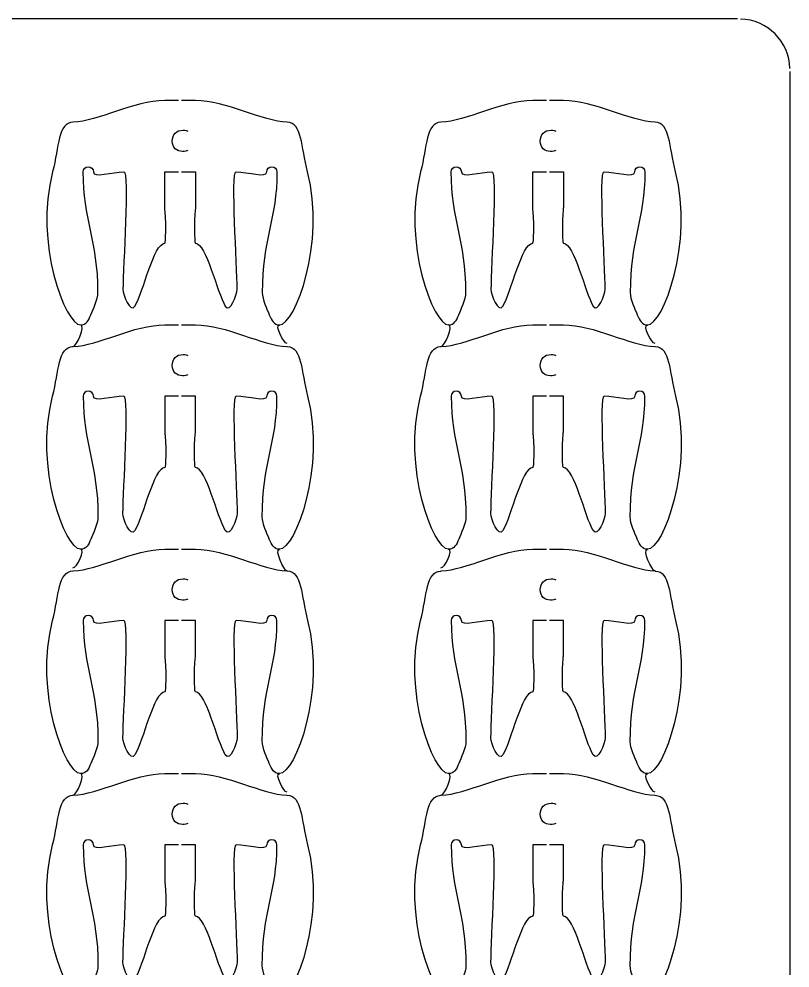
# Model space of a CAD drawing. Extents: x 0 to 300, y 0 to 300.
# Drawn here: x 224.4 to 300, y 207.1 to 300.1 of the extents above; entities that cross this region are included whole.
import ezdxf

# ---------------------------------------------------------------- set-up
doc = ezdxf.new("R2010")
doc.units = 0
doc.header["$MEASUREMENT"] = 0
doc.layers.add('DEFAULT', color=7, linetype='CONTINUOUS')

msp = doc.modelspace()

# ---------------------------------------------------------------- linework, layer by layer
at = {"layer": 'DEFAULT', "color": 1}
for points in [[(294.852, 300.1), (5.151, 300.1)], [(299.999, 5.252), (299.999, 294.949)]]:
    msp.add_lwpolyline(points, dxfattribs=at)
for points in [[(299.995, 295.249), (299.918, 297.878), (297.783, 300.019), (295.152, 300.096)], [(229.695, 267.984), (230.065, 267.984), (230.958, 270.108), (230.45, 270.108)], [(250.7, 268.284), (250.33, 268.284), (249.437, 270.108), (249.945, 270.108)], [(265.774, 267.983), (266.144, 267.983), (267.037, 270.107), (266.529, 270.107)], [(286.779, 268.283), (286.409, 268.283), (285.516, 270.107), (286.024, 270.107)], [(229.695, 246.294), (230.065, 246.294), (230.958, 248.119), (230.45, 248.119)], [(250.7, 245.994), (250.33, 245.994), (249.437, 248.119), (249.945, 248.119)], [(265.774, 246.293), (266.144, 246.293), (267.037, 248.118), (266.529, 248.118)], [(286.779, 245.993), (286.409, 245.993), (285.516, 248.118), (286.024, 248.118)], [(229.695, 224.004), (230.065, 224.004), (230.958, 226.129), (230.45, 226.129)], [(250.7, 224.304), (250.33, 224.304), (249.437, 226.129), (249.945, 226.129)], [(265.774, 224.003), (266.144, 224.003), (267.037, 226.128), (266.529, 226.128)], [(286.779, 224.303), (286.409, 224.303), (285.516, 226.128), (286.024, 226.128)]]:
    msp.add_open_spline(points, degree=3, dxfattribs=at)
for points, knots in [([(240.045, 292.115), (239.596, 292.115), (239.147, 292.115), (238.698, 292.115), (235.657, 292.115), (232.139, 290.051), (229.695, 289.973), (228.216, 289.931), (228.347, 287.61), (227.698, 285.116), (225.881, 278.159), (228.929, 270.108), (230.45, 270.108), (231.003, 270.108), (231.222, 270.553), (231.448, 271.11), (231.649, 271.611), (232.146, 272.62), (232.146, 273.276), (232.146, 278.466), (230.697, 280.512), (230.697, 285.116), (230.697, 285.391), (230.922, 285.617), (231.197, 285.617), (231.473, 285.617), (231.698, 285.391), (231.698, 285.116), (231.698, 284.481), (233.547, 285.116), (234.697, 285.116), (235.247, 285.116), (234.598, 275.838), (234.598, 273.626), (234.598, 273.051), (235.336, 271.227), (235.769, 271.943), (236.591, 273.298), (237.611, 278.116), (238.698, 278.116), (238.754, 278.116), (238.796, 278.9), (238.796, 279.866), (238.796, 280.833), (238.698, 281.44), (238.698, 281.616), (238.698, 282.783), (238.698, 283.949), (238.698, 285.116), (239.147, 285.116), (239.596, 285.116), (240.045, 285.116)], [0, 0, 0, 0, 3.82, 3.82, 3.82, 4.82, 4.82, 4.82, 5.82, 5.82, 5.82, 6.82, 6.82, 6.82, 7.82, 7.82, 7.82, 8.82, 8.82, 8.82, 9.82, 9.82, 9.82, 10.82, 10.82, 10.82, 11.82, 11.82, 11.82, 12.82, 12.82, 12.82, 13.82, 13.82, 13.82, 14.82, 14.82, 14.82, 15.82, 15.82, 15.82, 16.82, 16.82, 16.82, 17.82, 17.82, 17.82, 27.74, 27.74, 27.74, 31.56, 31.56, 31.56, 31.56]), ([(240.349, 285.116), (240.798, 285.116), (241.247, 285.116), (241.696, 285.116), (241.696, 283.949), (241.696, 282.783), (241.696, 281.616), (241.696, 281.44), (241.597, 280.833), (241.597, 279.866), (241.597, 278.9), (241.643, 278.116), (241.696, 278.116), (242.783, 278.116), (243.802, 273.298), (244.628, 271.943), (245.062, 271.227), (245.799, 273.051), (245.799, 273.626), (245.799, 275.838), (245.146, 285.116), (245.697, 285.116), (246.847, 285.116), (248.695, 284.481), (248.695, 285.116), (248.695, 285.391), (248.921, 285.617), (249.196, 285.617), (249.471, 285.617), (249.697, 285.391), (249.697, 285.116), (249.697, 280.512), (248.247, 278.466), (248.247, 273.276), (248.247, 272.62), (248.741, 271.611), (248.946, 271.11), (249.168, 270.553), (249.39, 270.108), (249.944, 270.108), (251.465, 270.108), (254.513, 278.159), (252.696, 285.116), (252.047, 287.61), (252.177, 289.931), (250.699, 289.973), (248.254, 290.051), (244.737, 292.115), (241.696, 292.115), (241.247, 292.115), (240.798, 292.115), (240.349, 292.115)], [0, 0, 0, 0, 3.82, 3.82, 3.82, 13.74, 13.74, 13.74, 14.74, 14.74, 14.74, 15.74, 15.74, 15.74, 16.74, 16.74, 16.74, 17.74, 17.74, 17.74, 18.74, 18.74, 18.74, 19.74, 19.74, 19.74, 20.74, 20.74, 20.74, 21.74, 21.74, 21.74, 22.74, 22.74, 22.74, 23.74, 23.74, 23.74, 24.74, 24.74, 24.74, 25.74, 25.74, 25.74, 26.74, 26.74, 26.74, 27.74, 27.74, 27.74, 31.56, 31.56, 31.56, 31.56]), ([(276.124, 292.114), (275.675, 292.114), (275.226, 292.114), (274.777, 292.114), (271.736, 292.114), (268.218, 290.05), (265.774, 289.972), (264.296, 289.93), (264.426, 287.609), (263.777, 285.115), (261.96, 278.158), (265.008, 270.107), (266.529, 270.107), (267.082, 270.107), (267.301, 270.552), (267.527, 271.109), (267.728, 271.61), (268.225, 272.619), (268.225, 273.275), (268.225, 278.465), (266.776, 280.511), (266.776, 285.115), (266.776, 285.39), (267.001, 285.615), (267.277, 285.615), (267.552, 285.615), (267.777, 285.39), (267.777, 285.115), (267.777, 284.48), (269.626, 285.115), (270.776, 285.115), (271.326, 285.115), (270.677, 275.836), (270.677, 273.625), (270.677, 273.05), (271.415, 271.226), (271.849, 271.942), (272.67, 273.296), (273.69, 278.115), (274.777, 278.115), (274.833, 278.115), (274.875, 278.899), (274.875, 279.865), (274.875, 280.832), (274.777, 281.439), (274.777, 281.615), (274.777, 282.781), (274.777, 283.948), (274.777, 285.115), (275.226, 285.115), (275.675, 285.115), (276.124, 285.115)], [0, 0, 0, 0, 3.82, 3.82, 3.82, 4.82, 4.82, 4.82, 5.82, 5.82, 5.82, 6.82, 6.82, 6.82, 7.82, 7.82, 7.82, 8.82, 8.82, 8.82, 9.82, 9.82, 9.82, 10.82, 10.82, 10.82, 11.82, 11.82, 11.82, 12.82, 12.82, 12.82, 13.82, 13.82, 13.82, 14.82, 14.82, 14.82, 15.82, 15.82, 15.82, 16.82, 16.82, 16.82, 17.82, 17.82, 17.82, 27.74, 27.74, 27.74, 31.56, 31.56, 31.56, 31.56]), ([(276.428, 285.115), (276.877, 285.115), (277.326, 285.115), (277.775, 285.115), (277.775, 283.948), (277.775, 282.781), (277.775, 281.615), (277.775, 281.439), (277.676, 280.832), (277.676, 279.865), (277.676, 278.899), (277.722, 278.115), (277.775, 278.115), (278.862, 278.115), (279.881, 273.296), (280.707, 271.942), (281.141, 271.226), (281.878, 273.05), (281.878, 273.625), (281.878, 275.836), (281.225, 285.115), (281.776, 285.115), (282.926, 285.115), (284.774, 284.48), (284.774, 285.115), (284.774, 285.39), (285, 285.615), (285.275, 285.615), (285.55, 285.615), (285.776, 285.39), (285.776, 285.115), (285.776, 280.511), (284.326, 278.465), (284.326, 273.275), (284.326, 272.619), (284.82, 271.61), (285.025, 271.109), (285.247, 270.552), (285.469, 270.107), (286.023, 270.107), (287.544, 270.107), (290.592, 278.158), (288.775, 285.115), (288.126, 287.609), (288.256, 289.93), (286.778, 289.972), (284.333, 290.05), (280.816, 292.114), (277.775, 292.114), (277.326, 292.114), (276.877, 292.114), (276.428, 292.114)], [0, 0, 0, 0, 3.82, 3.82, 3.82, 13.74, 13.74, 13.74, 14.74, 14.74, 14.74, 15.74, 15.74, 15.74, 16.74, 16.74, 16.74, 17.74, 17.74, 17.74, 18.74, 18.74, 18.74, 19.74, 19.74, 19.74, 20.74, 20.74, 20.74, 21.74, 21.74, 21.74, 22.74, 22.74, 22.74, 23.74, 23.74, 23.74, 24.74, 24.74, 24.74, 25.74, 25.74, 25.74, 26.74, 26.74, 26.74, 27.74, 27.74, 27.74, 31.56, 31.56, 31.56, 31.56]), ([(240.045, 263.127), (239.596, 263.127), (239.147, 263.127), (238.698, 263.127), (238.698, 261.96), (238.698, 260.794), (238.698, 259.627), (238.698, 259.451), (238.796, 258.844), (238.796, 257.878), (238.796, 256.911), (238.754, 256.128), (238.698, 256.128), (237.611, 256.128), (236.591, 251.305), (235.769, 249.951), (235.336, 249.238), (234.598, 251.062), (234.598, 251.633), (234.598, 253.845), (235.247, 263.127), (234.697, 263.127), (233.547, 263.127), (231.698, 262.492), (231.698, 263.127), (231.698, 263.402), (231.473, 263.628), (231.197, 263.628), (230.922, 263.628), (230.697, 263.402), (230.697, 263.127), (230.697, 258.523), (232.146, 256.477), (232.146, 251.288), (232.146, 250.632), (231.649, 249.623), (231.448, 249.122), (231.222, 248.564), (231.003, 248.12), (230.45, 248.12), (228.929, 248.12), (225.881, 256.17), (227.698, 263.127), (228.347, 265.621), (228.216, 267.942), (229.695, 267.985), (229.705, 267.985), (229.712, 267.985), (229.723, 267.988), (232.168, 268.076), (235.667, 270.126), (238.698, 270.126), (239.147, 270.126), (239.596, 270.126), (240.045, 270.126)], [0, 0, 0, 0, 3.82, 3.82, 3.82, 13.74, 13.74, 13.74, 14.74, 14.74, 14.74, 15.74, 15.74, 15.74, 16.74, 16.74, 16.74, 17.74, 17.74, 17.74, 18.74, 18.74, 18.74, 19.74, 19.74, 19.74, 20.74, 20.74, 20.74, 21.74, 21.74, 21.74, 22.74, 22.74, 22.74, 23.74, 23.74, 23.74, 24.74, 24.74, 24.74, 25.74, 25.74, 25.74, 26.74, 26.74, 26.74, 27.74, 27.74, 27.74, 28.74, 28.74, 28.74, 32.56, 32.56, 32.56, 32.56]), ([(240.349, 270.126), (240.798, 270.126), (241.247, 270.126), (241.696, 270.126), (244.726, 270.126), (248.226, 268.076), (250.671, 267.988), (250.681, 267.985), (250.688, 267.985), (250.699, 267.985), (252.177, 267.942), (252.047, 265.621), (252.696, 263.127), (254.513, 256.17), (251.465, 248.12), (249.944, 248.12), (249.39, 248.12), (249.168, 248.564), (248.946, 249.122), (248.741, 249.623), (248.247, 250.632), (248.247, 251.288), (248.247, 256.477), (249.697, 258.523), (249.697, 263.127), (249.697, 263.402), (249.471, 263.628), (249.196, 263.628), (248.921, 263.628), (248.695, 263.402), (248.695, 263.127), (248.695, 262.492), (246.847, 263.127), (245.697, 263.127), (245.146, 263.127), (245.799, 253.845), (245.799, 251.633), (245.799, 251.062), (245.062, 249.238), (244.628, 249.951), (243.802, 251.305), (242.783, 256.128), (241.696, 256.128), (241.643, 256.128), (241.597, 256.911), (241.597, 257.878), (241.597, 258.844), (241.696, 259.451), (241.696, 259.627), (241.696, 260.794), (241.696, 261.96), (241.696, 263.127), (241.247, 263.127), (240.798, 263.127), (240.349, 263.127)], [0, 0, 0, 0, 3.82, 3.82, 3.82, 4.82, 4.82, 4.82, 5.82, 5.82, 5.82, 6.82, 6.82, 6.82, 7.82, 7.82, 7.82, 8.82, 8.82, 8.82, 9.82, 9.82, 9.82, 10.82, 10.82, 10.82, 11.82, 11.82, 11.82, 12.82, 12.82, 12.82, 13.82, 13.82, 13.82, 14.82, 14.82, 14.82, 15.82, 15.82, 15.82, 16.82, 16.82, 16.82, 17.82, 17.82, 17.82, 18.82, 18.82, 18.82, 28.74, 28.74, 28.74, 32.56, 32.56, 32.56, 32.56]), ([(276.124, 263.126), (275.675, 263.126), (275.226, 263.126), (274.777, 263.126), (274.777, 261.959), (274.777, 260.793), (274.777, 259.626), (274.777, 259.45), (274.875, 258.843), (274.875, 257.877), (274.875, 256.91), (274.833, 256.127), (274.777, 256.127), (273.69, 256.127), (272.67, 251.304), (271.849, 249.95), (271.415, 249.237), (270.677, 251.061), (270.677, 251.632), (270.677, 253.844), (271.326, 263.126), (270.776, 263.126), (269.626, 263.126), (267.777, 262.491), (267.777, 263.126), (267.777, 263.401), (267.552, 263.627), (267.277, 263.627), (267.001, 263.627), (266.776, 263.401), (266.776, 263.126), (266.776, 258.522), (268.225, 256.476), (268.225, 251.287), (268.225, 250.63), (267.728, 249.622), (267.527, 249.121), (267.301, 248.563), (267.082, 248.119), (266.529, 248.119), (265.008, 248.119), (261.96, 256.169), (263.777, 263.126), (264.426, 265.62), (264.296, 267.941), (265.774, 267.984), (265.784, 267.984), (265.791, 267.984), (265.802, 267.987), (268.247, 268.075), (271.746, 270.125), (274.777, 270.125), (275.226, 270.125), (275.675, 270.125), (276.124, 270.125)], [0, 0, 0, 0, 3.82, 3.82, 3.82, 13.74, 13.74, 13.74, 14.74, 14.74, 14.74, 15.74, 15.74, 15.74, 16.74, 16.74, 16.74, 17.74, 17.74, 17.74, 18.74, 18.74, 18.74, 19.74, 19.74, 19.74, 20.74, 20.74, 20.74, 21.74, 21.74, 21.74, 22.74, 22.74, 22.74, 23.74, 23.74, 23.74, 24.74, 24.74, 24.74, 25.74, 25.74, 25.74, 26.74, 26.74, 26.74, 27.74, 27.74, 27.74, 28.74, 28.74, 28.74, 32.56, 32.56, 32.56, 32.56]), ([(276.428, 270.125), (276.877, 270.125), (277.326, 270.125), (277.775, 270.125), (280.806, 270.125), (284.305, 268.075), (286.75, 267.987), (286.76, 267.984), (286.767, 267.984), (286.778, 267.984), (288.256, 267.941), (288.126, 265.62), (288.775, 263.126), (290.592, 256.169), (287.544, 248.119), (286.023, 248.119), (285.469, 248.119), (285.247, 248.563), (285.025, 249.121), (284.82, 249.622), (284.326, 250.63), (284.326, 251.287), (284.326, 256.476), (285.776, 258.522), (285.776, 263.126), (285.776, 263.401), (285.55, 263.627), (285.275, 263.627), (285, 263.627), (284.774, 263.401), (284.774, 263.126), (284.774, 262.491), (282.926, 263.126), (281.776, 263.126), (281.225, 263.126), (281.878, 253.844), (281.878, 251.632), (281.878, 251.061), (281.141, 249.237), (280.707, 249.95), (279.881, 251.304), (278.862, 256.127), (277.775, 256.127), (277.722, 256.127), (277.676, 256.91), (277.676, 257.877), (277.676, 258.843), (277.775, 259.45), (277.775, 259.626), (277.775, 260.793), (277.775, 261.959), (277.775, 263.126), (277.326, 263.126), (276.877, 263.126), (276.428, 263.126)], [0, 0, 0, 0, 3.82, 3.82, 3.82, 4.82, 4.82, 4.82, 5.82, 5.82, 5.82, 6.82, 6.82, 6.82, 7.82, 7.82, 7.82, 8.82, 8.82, 8.82, 9.82, 9.82, 9.82, 10.82, 10.82, 10.82, 11.82, 11.82, 11.82, 12.82, 12.82, 12.82, 13.82, 13.82, 13.82, 14.82, 14.82, 14.82, 15.82, 15.82, 15.82, 16.82, 16.82, 16.82, 17.82, 17.82, 17.82, 18.82, 18.82, 18.82, 28.74, 28.74, 28.74, 32.56, 32.56, 32.56, 32.56]), ([(240.045, 241.135), (239.596, 241.135), (239.147, 241.135), (238.698, 241.135), (238.698, 239.968), (238.698, 238.802), (238.698, 237.635), (238.698, 237.459), (238.796, 236.852), (238.796, 235.885), (238.796, 234.919), (238.754, 234.136), (238.698, 234.136), (237.611, 234.136), (236.591, 229.317), (235.769, 227.962), (235.336, 227.249), (234.598, 229.073), (234.598, 229.645), (234.598, 231.857), (235.247, 241.135), (234.697, 241.135), (233.547, 241.135), (231.698, 240.5), (231.698, 241.135), (231.698, 241.41), (231.473, 241.636), (231.197, 241.636), (230.922, 241.636), (230.697, 241.41), (230.697, 241.135), (230.697, 236.531), (232.146, 234.485), (232.146, 229.296), (232.146, 228.639), (231.649, 227.63), (231.448, 227.13), (231.222, 226.572), (231.003, 226.128), (230.45, 226.128), (228.929, 226.128), (225.881, 234.178), (227.698, 241.135), (228.347, 243.629), (228.216, 245.95), (229.695, 245.993), (229.705, 245.993), (229.712, 245.993), (229.723, 245.996), (232.168, 246.084), (235.667, 248.134), (238.698, 248.134), (239.147, 248.134), (239.596, 248.134), (240.045, 248.134)], [0, 0, 0, 0, 3.82, 3.82, 3.82, 13.74, 13.74, 13.74, 14.74, 14.74, 14.74, 15.74, 15.74, 15.74, 16.74, 16.74, 16.74, 17.74, 17.74, 17.74, 18.74, 18.74, 18.74, 19.74, 19.74, 19.74, 20.74, 20.74, 20.74, 21.74, 21.74, 21.74, 22.74, 22.74, 22.74, 23.74, 23.74, 23.74, 24.74, 24.74, 24.74, 25.74, 25.74, 25.74, 26.74, 26.74, 26.74, 27.74, 27.74, 27.74, 28.74, 28.74, 28.74, 32.56, 32.56, 32.56, 32.56]), ([(240.349, 248.134), (240.798, 248.134), (241.247, 248.134), (241.696, 248.134), (244.726, 248.134), (248.226, 246.084), (250.671, 245.996), (250.681, 245.993), (250.688, 245.993), (250.699, 245.993), (252.177, 245.95), (252.047, 243.629), (252.696, 241.135), (254.513, 234.178), (251.465, 226.128), (249.944, 226.128), (249.39, 226.128), (249.168, 226.572), (248.946, 227.129), (248.741, 227.63), (248.247, 228.639), (248.247, 229.296), (248.247, 234.485), (249.697, 236.531), (249.697, 241.135), (249.697, 241.41), (249.471, 241.636), (249.196, 241.636), (248.921, 241.636), (248.695, 241.41), (248.695, 241.135), (248.695, 240.5), (246.847, 241.135), (245.697, 241.135), (245.146, 241.135), (245.799, 231.857), (245.799, 229.645), (245.799, 229.073), (245.062, 227.249), (244.628, 227.962), (243.802, 229.317), (242.783, 234.136), (241.696, 234.136), (241.643, 234.136), (241.597, 234.919), (241.597, 235.885), (241.597, 236.852), (241.696, 237.459), (241.696, 237.635), (241.696, 238.802), (241.696, 239.968), (241.696, 241.135), (241.247, 241.135), (240.798, 241.135), (240.349, 241.135)], [0, 0, 0, 0, 3.82, 3.82, 3.82, 4.82, 4.82, 4.82, 5.82, 5.82, 5.82, 6.82, 6.82, 6.82, 7.82, 7.82, 7.82, 8.82, 8.82, 8.82, 9.82, 9.82, 9.82, 10.82, 10.82, 10.82, 11.82, 11.82, 11.82, 12.82, 12.82, 12.82, 13.82, 13.82, 13.82, 14.82, 14.82, 14.82, 15.82, 15.82, 15.82, 16.82, 16.82, 16.82, 17.82, 17.82, 17.82, 18.82, 18.82, 18.82, 28.74, 28.74, 28.74, 32.56, 32.56, 32.56, 32.56]), ([(276.124, 241.134), (275.675, 241.134), (275.226, 241.134), (274.777, 241.134), (274.777, 239.967), (274.777, 238.801), (274.777, 237.634), (274.777, 237.458), (274.875, 236.851), (274.875, 235.884), (274.875, 234.918), (274.833, 234.135), (274.777, 234.135), (273.69, 234.135), (272.67, 229.316), (271.849, 227.961), (271.415, 227.248), (270.677, 229.072), (270.677, 229.644), (270.677, 231.856), (271.326, 241.134), (270.776, 241.134), (269.626, 241.134), (267.777, 240.499), (267.777, 241.134), (267.777, 241.409), (267.552, 241.635), (267.277, 241.635), (267.001, 241.635), (266.776, 241.409), (266.776, 241.134), (266.776, 236.53), (268.225, 234.484), (268.225, 229.294), (268.225, 228.638), (267.728, 227.629), (267.527, 227.128), (267.301, 226.571), (267.082, 226.127), (266.529, 226.127), (265.008, 226.127), (261.96, 234.177), (263.777, 241.134), (264.426, 243.628), (264.296, 245.949), (265.774, 245.991), (265.784, 245.991), (265.791, 245.991), (265.802, 245.995), (268.247, 246.083), (271.746, 248.133), (274.777, 248.133), (275.226, 248.133), (275.675, 248.133), (276.124, 248.133)], [0, 0, 0, 0, 3.82, 3.82, 3.82, 13.74, 13.74, 13.74, 14.74, 14.74, 14.74, 15.74, 15.74, 15.74, 16.74, 16.74, 16.74, 17.74, 17.74, 17.74, 18.74, 18.74, 18.74, 19.74, 19.74, 19.74, 20.74, 20.74, 20.74, 21.74, 21.74, 21.74, 22.74, 22.74, 22.74, 23.74, 23.74, 23.74, 24.74, 24.74, 24.74, 25.74, 25.74, 25.74, 26.74, 26.74, 26.74, 27.74, 27.74, 27.74, 28.74, 28.74, 28.74, 32.56, 32.56, 32.56, 32.56]), ([(276.428, 248.133), (276.877, 248.133), (277.326, 248.133), (277.775, 248.133), (280.806, 248.133), (284.305, 246.083), (286.75, 245.995), (286.76, 245.991), (286.767, 245.991), (286.778, 245.991), (288.256, 245.949), (288.126, 243.628), (288.775, 241.134), (290.592, 234.177), (287.544, 226.127), (286.023, 226.127), (285.469, 226.127), (285.247, 226.571), (285.025, 227.128), (284.82, 227.629), (284.326, 228.638), (284.326, 229.294), (284.326, 234.484), (285.776, 236.53), (285.776, 241.134), (285.776, 241.409), (285.55, 241.635), (285.275, 241.635), (285, 241.635), (284.774, 241.409), (284.774, 241.134), (284.774, 240.499), (282.926, 241.134), (281.776, 241.134), (281.225, 241.134), (281.878, 231.856), (281.878, 229.644), (281.878, 229.072), (281.141, 227.248), (280.707, 227.961), (279.881, 229.316), (278.862, 234.135), (277.775, 234.135), (277.722, 234.135), (277.676, 234.918), (277.676, 235.884), (277.676, 236.851), (277.775, 237.458), (277.775, 237.634), (277.775, 238.801), (277.775, 239.967), (277.775, 241.134), (277.326, 241.134), (276.877, 241.134), (276.428, 241.134)], [0, 0, 0, 0, 3.82, 3.82, 3.82, 4.82, 4.82, 4.82, 5.82, 5.82, 5.82, 6.82, 6.82, 6.82, 7.82, 7.82, 7.82, 8.82, 8.82, 8.82, 9.82, 9.82, 9.82, 10.82, 10.82, 10.82, 11.82, 11.82, 11.82, 12.82, 12.82, 12.82, 13.82, 13.82, 13.82, 14.82, 14.82, 14.82, 15.82, 15.82, 15.82, 16.82, 16.82, 16.82, 17.82, 17.82, 17.82, 18.82, 18.82, 18.82, 28.74, 28.74, 28.74, 32.56, 32.56, 32.56, 32.56]), ([(240.045, 219.146), (239.596, 219.146), (239.147, 219.146), (238.698, 219.146), (238.698, 217.98), (238.698, 216.813), (238.698, 215.647), (238.698, 215.47), (238.796, 214.863), (238.796, 213.897), (238.796, 212.93), (238.754, 212.147), (238.698, 212.147), (237.611, 212.147), (236.591, 207.328), (235.769, 205.973), (235.336, 205.257), (234.598, 207.085), (234.598, 207.656), (234.598, 209.868), (235.247, 219.146), (234.697, 219.146), (233.547, 219.146), (231.698, 218.511), (231.698, 219.146), (231.698, 219.421), (231.473, 219.647), (231.197, 219.647), (230.922, 219.647), (230.697, 219.421), (230.697, 219.146), (230.697, 214.542), (232.146, 212.496), (232.146, 207.307), (232.146, 206.651), (231.649, 205.642), (231.448, 205.141), (231.222, 204.583), (231.003, 204.139), (230.45, 204.139), (228.929, 204.139), (225.881, 212.189), (227.698, 219.146), (228.347, 221.64), (228.216, 223.962), (229.695, 224.004), (229.705, 224.004), (229.712, 224.004), (229.723, 224.007), (232.168, 224.096), (235.667, 226.145), (238.698, 226.145), (239.147, 226.145), (239.596, 226.145), (240.045, 226.145)], [0, 0, 0, 0, 3.82, 3.82, 3.82, 13.74, 13.74, 13.74, 14.74, 14.74, 14.74, 15.74, 15.74, 15.74, 16.74, 16.74, 16.74, 17.74, 17.74, 17.74, 18.74, 18.74, 18.74, 19.74, 19.74, 19.74, 20.74, 20.74, 20.74, 21.74, 21.74, 21.74, 22.74, 22.74, 22.74, 23.74, 23.74, 23.74, 24.74, 24.74, 24.74, 25.74, 25.74, 25.74, 26.74, 26.74, 26.74, 27.74, 27.74, 27.74, 28.74, 28.74, 28.74, 32.56, 32.56, 32.56, 32.56]), ([(240.349, 226.145), (240.798, 226.145), (241.247, 226.145), (241.696, 226.145), (244.726, 226.145), (248.226, 224.096), (250.671, 224.007), (250.681, 224.004), (250.688, 224.004), (250.699, 224.004), (252.177, 223.962), (252.047, 221.64), (252.696, 219.146), (254.513, 212.189), (251.465, 204.139), (249.944, 204.139), (249.39, 204.139), (249.168, 204.583), (248.946, 205.141), (248.741, 205.642), (248.247, 206.651), (248.247, 207.307), (248.247, 212.496), (249.697, 214.542), (249.697, 219.146), (249.697, 219.421), (249.471, 219.647), (249.196, 219.647), (248.921, 219.647), (248.695, 219.421), (248.695, 219.146), (248.695, 218.511), (246.847, 219.146), (245.697, 219.146), (245.146, 219.146), (245.799, 209.868), (245.799, 207.656), (245.799, 207.085), (245.062, 205.257), (244.628, 205.973), (243.802, 207.328), (242.783, 212.147), (241.696, 212.147), (241.643, 212.147), (241.597, 212.93), (241.597, 213.897), (241.597, 214.863), (241.696, 215.47), (241.696, 215.647), (241.696, 216.813), (241.696, 217.98), (241.696, 219.146), (241.247, 219.146), (240.798, 219.146), (240.349, 219.146)], [0, 0, 0, 0, 3.82, 3.82, 3.82, 4.82, 4.82, 4.82, 5.82, 5.82, 5.82, 6.82, 6.82, 6.82, 7.82, 7.82, 7.82, 8.82, 8.82, 8.82, 9.82, 9.82, 9.82, 10.82, 10.82, 10.82, 11.82, 11.82, 11.82, 12.82, 12.82, 12.82, 13.82, 13.82, 13.82, 14.82, 14.82, 14.82, 15.82, 15.82, 15.82, 16.82, 16.82, 16.82, 17.82, 17.82, 17.82, 18.82, 18.82, 18.82, 28.74, 28.74, 28.74, 32.56, 32.56, 32.56, 32.56]), ([(276.124, 219.145), (275.675, 219.145), (275.226, 219.145), (274.777, 219.145), (274.777, 217.979), (274.777, 216.812), (274.777, 215.646), (274.777, 215.469), (274.875, 214.862), (274.875, 213.896), (274.875, 212.929), (274.833, 212.146), (274.777, 212.146), (273.69, 212.146), (272.67, 207.327), (271.849, 205.972), (271.415, 205.256), (270.677, 207.084), (270.677, 207.655), (270.677, 209.867), (271.326, 219.145), (270.776, 219.145), (269.626, 219.145), (267.777, 218.51), (267.777, 219.145), (267.777, 219.42), (267.552, 219.646), (267.277, 219.646), (267.001, 219.646), (266.776, 219.42), (266.776, 219.145), (266.776, 214.541), (268.225, 212.495), (268.225, 207.306), (268.225, 206.65), (267.728, 205.641), (267.527, 205.14), (267.301, 204.582), (267.082, 204.138), (266.529, 204.138), (265.008, 204.138), (261.96, 212.188), (263.777, 219.145), (264.426, 221.639), (264.296, 223.96), (265.774, 224.003), (265.784, 224.003), (265.791, 224.003), (265.802, 224.006), (268.247, 224.095), (271.746, 226.144), (274.777, 226.144), (275.226, 226.144), (275.675, 226.144), (276.124, 226.144)], [0, 0, 0, 0, 3.82, 3.82, 3.82, 13.74, 13.74, 13.74, 14.74, 14.74, 14.74, 15.74, 15.74, 15.74, 16.74, 16.74, 16.74, 17.74, 17.74, 17.74, 18.74, 18.74, 18.74, 19.74, 19.74, 19.74, 20.74, 20.74, 20.74, 21.74, 21.74, 21.74, 22.74, 22.74, 22.74, 23.74, 23.74, 23.74, 24.74, 24.74, 24.74, 25.74, 25.74, 25.74, 26.74, 26.74, 26.74, 27.74, 27.74, 27.74, 28.74, 28.74, 28.74, 32.56, 32.56, 32.56, 32.56]), ([(276.428, 226.144), (276.877, 226.144), (277.326, 226.144), (277.775, 226.144), (280.806, 226.144), (284.305, 224.095), (286.75, 224.006), (286.76, 224.003), (286.767, 224.003), (286.778, 224.003), (288.256, 223.96), (288.126, 221.639), (288.775, 219.145), (290.592, 212.188), (287.544, 204.138), (286.023, 204.138), (285.469, 204.138), (285.247, 204.582), (285.025, 205.14), (284.82, 205.641), (284.326, 206.65), (284.326, 207.306), (284.326, 212.495), (285.776, 214.541), (285.776, 219.145), (285.776, 219.42), (285.55, 219.646), (285.275, 219.646), (285, 219.646), (284.774, 219.42), (284.774, 219.145), (284.774, 218.51), (282.926, 219.145), (281.776, 219.145), (281.225, 219.145), (281.878, 209.867), (281.878, 207.655), (281.878, 207.084), (281.141, 205.256), (280.707, 205.972), (279.881, 207.327), (278.862, 212.146), (277.775, 212.146), (277.722, 212.146), (277.676, 212.929), (277.676, 213.896), (277.676, 214.862), (277.775, 215.469), (277.775, 215.646), (277.775, 216.812), (277.775, 217.979), (277.775, 219.145), (277.326, 219.145), (276.877, 219.145), (276.428, 219.145)], [0, 0, 0, 0, 3.82, 3.82, 3.82, 4.82, 4.82, 4.82, 5.82, 5.82, 5.82, 6.82, 6.82, 6.82, 7.82, 7.82, 7.82, 8.82, 8.82, 8.82, 9.82, 9.82, 9.82, 10.82, 10.82, 10.82, 11.82, 11.82, 11.82, 12.82, 12.82, 12.82, 13.82, 13.82, 13.82, 14.82, 14.82, 14.82, 15.82, 15.82, 15.82, 16.82, 16.82, 16.82, 17.82, 17.82, 17.82, 18.82, 18.82, 18.82, 28.74, 28.74, 28.74, 32.56, 32.56, 32.56, 32.56])]:
    msp.add_open_spline(points, degree=3, knots=knots, dxfattribs=at)
at = {"layer": 'DEFAULT', "color": 250}
for points in [[(240.963, 287.212), (240.867, 287.164), (240.675, 287.116), (240.429, 287.116), (239.86, 287.116), (239.431, 287.475), (239.431, 288.138), (239.431, 288.77), (239.86, 289.199), (240.486, 289.199), (240.738, 289.199), (240.897, 289.145), (240.966, 289.109)], [(277.042, 287.21), (276.946, 287.162), (276.754, 287.114), (276.508, 287.114), (275.939, 287.114), (275.51, 287.474), (275.51, 288.137), (275.51, 288.769), (275.939, 289.198), (276.565, 289.198), (276.817, 289.198), (276.976, 289.144), (277.045, 289.108)], [(240.963, 265.222), (240.867, 265.174), (240.675, 265.126), (240.429, 265.126), (239.86, 265.126), (239.431, 265.486), (239.431, 266.148), (239.431, 266.781), (239.86, 267.21), (240.486, 267.21), (240.738, 267.21), (240.897, 267.156), (240.966, 267.12)], [(277.042, 265.221), (276.946, 265.173), (276.754, 265.125), (276.508, 265.125), (275.939, 265.125), (275.51, 265.485), (275.51, 266.147), (275.51, 266.78), (275.939, 267.209), (276.565, 267.209), (276.817, 267.209), (276.976, 267.155), (277.045, 267.119)], [(240.963, 243.232), (240.867, 243.184), (240.675, 243.136), (240.429, 243.136), (239.86, 243.136), (239.431, 243.496), (239.431, 244.159), (239.431, 244.791), (239.86, 245.22), (240.486, 245.22), (240.738, 245.22), (240.897, 245.166), (240.966, 245.13)], [(277.042, 243.231), (276.946, 243.183), (276.754, 243.135), (276.508, 243.135), (275.939, 243.135), (275.51, 243.495), (275.51, 244.157), (275.51, 244.79), (275.939, 245.219), (276.565, 245.219), (276.817, 245.219), (276.976, 245.165), (277.045, 245.129)], [(240.963, 221.242), (240.867, 221.194), (240.675, 221.147), (240.429, 221.147), (239.86, 221.147), (239.431, 221.506), (239.431, 222.169), (239.431, 222.801), (239.86, 223.23), (240.486, 223.23), (240.738, 223.23), (240.897, 223.176), (240.966, 223.14)], [(277.042, 221.241), (276.946, 221.193), (276.754, 221.145), (276.508, 221.145), (275.939, 221.145), (275.51, 221.505), (275.51, 222.168), (275.51, 222.8), (275.939, 223.229), (276.565, 223.229), (276.817, 223.229), (276.976, 223.175), (277.045, 223.139)]]:
    msp.add_open_spline(points, degree=3, knots=[0, 0, 0, 0, 1, 1, 1, 2, 2, 2, 3, 3, 3, 4, 4, 4, 4], dxfattribs=at)

doc.saveas('drawing.dxf')
